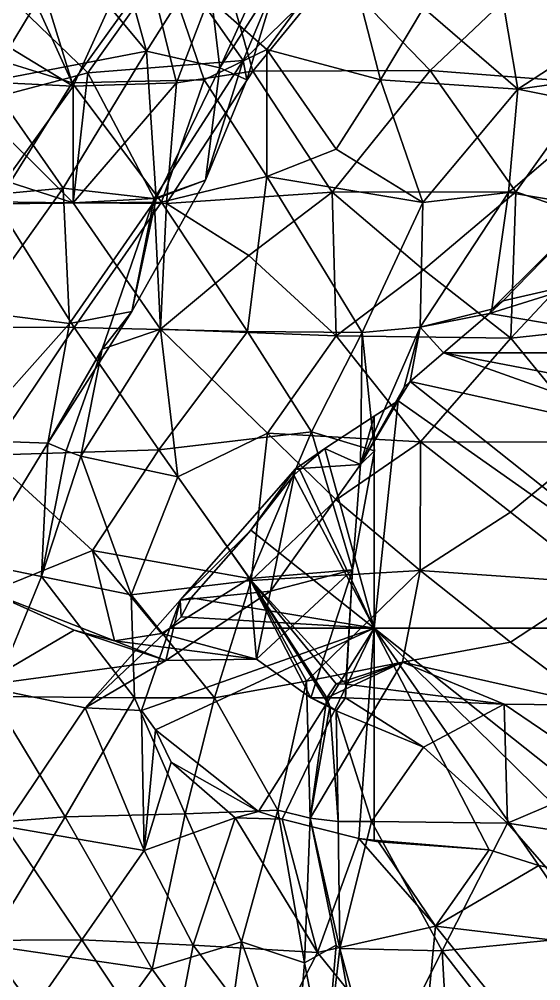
# Model space of a CAD drawing. Extents: x 290034 to 295698, y 4553723 to 4561693.
# Drawn here: x 295468.7 to 295544, y 4558901.8 to 4559040.4 of the extents above; entities that cross this region are included whole.
import ezdxf

# ---------------------------------------------------------------- set-up
doc = ezdxf.new("R2010")
doc.units = 0
doc.layers.add('Au_ppm_Pref_-_0_2', color=7, linetype='CONTINUOUS')

msp = doc.modelspace()

# ---------------------------------------------------------------- linework, layer by layer
at = {"layer": 'Au_ppm_Pref_-_0_2'}
for points in [[(295466.29, 4559053.45, 1956.41), (295476.38, 4559031.22, 1956), (295461.2, 4559035.92, 1957.19)], [(295489.38, 4559049.34, 1955.43), (295476.38, 4559031.22, 1956), (295466.29, 4559053.45, 1956.41)], [(295486.23, 4559052.19, 1941.46), (295470.75, 4559049.46, 1945.3), (295476.55, 4559030.74, 1941.64)], [(295486.23, 4559052.19, 1941.46), (295476.55, 4559030.74, 1941.64), (295491.47, 4559031.23, 1937.15)], [(295486.23, 4559052.19, 1941.46), (295491.47, 4559031.23, 1937.15), (295498.06, 4559048.45, 1935.68)], [(295489.38, 4559049.34, 1955.43), (295515.78, 4559051.42, 1955.69), (295504.51, 4559036.01, 1956.73)], [(295520.92, 4559031.65, 1956.94), (295504.51, 4559036.01, 1956.73), (295515.78, 4559051.42, 1955.69)], [(295527.08, 4559042.05, 1957.5), (295520.92, 4559031.65, 1956.94), (295515.78, 4559051.42, 1955.69)], [(295464.09, 4559038.28, 1945.89), (295470.75, 4559049.46, 1945.3), (295451.23, 4559048.81, 1946.16)], [(295475.48, 4559049.82, 1914.74), (295451.54, 4559049.64, 1913.08), (295464.29, 4559031.39, 1913.21)], [(295490.58, 4559049.43, 1928.74), (295478.65, 4559032.65, 1930.65), (295461.92, 4559048.83, 1929.55)], [(295461.92, 4559048.83, 1929.55), (295478.65, 4559032.65, 1930.65), (295462.07, 4559028.29, 1934.15)], [(295476.55, 4559030.74, 1941.64), (295470.75, 4559049.46, 1945.3), (295464.09, 4559038.28, 1945.89)], [(295475.48, 4559049.82, 1914.74), (295464.29, 4559031.39, 1913.21), (295487.13, 4559035.78, 1914.86)], [(295483.34, 4559049.46, 1915.6), (295475.48, 4559049.82, 1914.74), (295487.13, 4559035.78, 1914.86)], [(295489.38, 4559049.34, 1955.43), (295495.42, 4559031.65, 1957.09), (295476.38, 4559031.22, 1956)], [(295501.09, 4559034.43, 1928.98), (295478.65, 4559032.65, 1930.65), (295490.58, 4559049.43, 1928.74)], [(295483.34, 4559049.46, 1915.6), (295487.13, 4559035.78, 1914.86), (295495.8, 4559049.46, 1915.33)], [(295497.69, 4559033.39, 1919.01), (295495.8, 4559049.46, 1915.33), (295487.13, 4559035.78, 1914.86)], [(295495.42, 4559031.65, 1957.09), (295489.38, 4559049.34, 1955.43), (295504.51, 4559036.01, 1956.73)], [(295490.58, 4559049.43, 1928.74), (295514.28, 4559047.34, 1930.14), (295501.09, 4559034.43, 1928.98)], [(295505.02, 4559049.46, 1918.4), (295495.8, 4559049.46, 1915.33), (295497.69, 4559033.39, 1919.01)], [(295497.69, 4559033.39, 1919.01), (295506.12, 4559046.55, 1923.22), (295505.02, 4559049.46, 1918.4)], [(295551.63, 4559031.15, 1931.65), (295560.67, 4559049.46, 1932.27), (295542.56, 4559046.76, 1929.74)], [(295498.06, 4559048.45, 1935.68), (295491.47, 4559031.23, 1937.15), (295502.45, 4559032.89, 1931.92)], [(295498.06, 4559048.45, 1935.68), (295502.45, 4559032.89, 1931.92), (295514.28, 4559047.34, 1930.14)], [(295501.09, 4559034.43, 1928.98), (295514.28, 4559047.34, 1930.14), (295506.12, 4559046.55, 1923.22)], [(295528.07, 4559032.98, 1930.73), (295514.28, 4559047.34, 1930.14), (295502.45, 4559032.89, 1931.92)], [(295528.07, 4559032.98, 1930.73), (295542.56, 4559046.76, 1929.74), (295514.28, 4559047.34, 1930.14)], [(295497.69, 4559033.39, 1919.01), (295501.58, 4559031.65, 1924.34), (295506.12, 4559046.55, 1923.22)], [(295506.12, 4559046.55, 1923.22), (295501.58, 4559031.65, 1924.34), (295501.09, 4559034.43, 1928.98)], [(295540.73, 4559030.32, 1959.09), (295527.08, 4559042.05, 1957.5), (295537.94, 4559046.91, 1953.6)], [(295528.07, 4559032.98, 1930.73), (295551.63, 4559031.15, 1931.65), (295542.56, 4559046.76, 1929.74)], [(295540.73, 4559030.32, 1959.09), (295537.94, 4559046.91, 1953.6), (295553.63, 4559038.73, 1953.79)], [(295548.52, 4559046.78, 1947.08), (295553.63, 4559038.73, 1953.79), (295537.94, 4559046.91, 1953.6)], [(295540.73, 4559030.32, 1959.09), (295520.92, 4559031.65, 1956.94), (295527.08, 4559042.05, 1957.5)], [(295457.51, 4559031.65, 1945), (295476.55, 4559030.74, 1941.64), (295464.09, 4559038.28, 1945.89)], [(295540.73, 4559030.32, 1959.09), (295553.63, 4559038.73, 1953.79), (295562.47, 4559033.33, 1960.34)], [(295461.2, 4559035.92, 1957.19), (295476.38, 4559031.22, 1956), (295465.46, 4559013.8, 1956.21)], [(295487.13, 4559035.78, 1914.86), (295464.29, 4559031.39, 1913.21), (295475.1, 4559016.06, 1913.95)], [(295488.52, 4559014.5, 1918.65), (295487.13, 4559035.78, 1914.86), (295475.1, 4559016.06, 1913.95)], [(295488.52, 4559014.5, 1918.65), (295497.69, 4559033.39, 1919.01), (295487.13, 4559035.78, 1914.86)], [(295504.51, 4559036.01, 1956.73), (295504.5, 4559017.74, 1957.44), (295495.42, 4559031.65, 1957.09)], [(295504.51, 4559036.01, 1956.73), (295514.48, 4559021.68, 1956.65), (295504.5, 4559017.74, 1957.44)], [(295520.92, 4559031.65, 1956.94), (295514.48, 4559021.68, 1956.65), (295504.51, 4559036.01, 1956.73)], [(295488.24, 4559014.57, 1930.23), (295478.65, 4559032.65, 1930.65), (295501.09, 4559034.43, 1928.98)], [(295495.64, 4559017.17, 1924.34), (295488.24, 4559014.57, 1930.23), (295501.09, 4559034.43, 1928.98)], [(295495.64, 4559017.17, 1924.34), (295497.69, 4559033.39, 1919.01), (295488.52, 4559014.5, 1918.65)], [(295501.58, 4559031.65, 1924.34), (295495.64, 4559017.17, 1924.34), (295501.09, 4559034.43, 1928.98)], [(295495.64, 4559017.17, 1924.34), (295501.58, 4559031.65, 1924.34), (295497.69, 4559033.39, 1919.01)], [(295462.07, 4559028.29, 1934.15), (295478.65, 4559032.65, 1930.65), (295476.55, 4559013.93, 1935.89)], [(295488.24, 4559014.57, 1930.23), (295476.55, 4559013.93, 1935.89), (295478.65, 4559032.65, 1930.65)], [(295491.47, 4559031.23, 1937.15), (295490, 4559013.83, 1930.62), (295502.45, 4559032.89, 1931.92)], [(295490, 4559013.83, 1930.62), (295513.94, 4559015.46, 1932.29), (295502.45, 4559032.89, 1931.92)], [(295528.07, 4559032.98, 1930.73), (295502.45, 4559032.89, 1931.92), (295513.94, 4559015.46, 1932.29)], [(295528.07, 4559032.98, 1930.73), (295513.94, 4559015.46, 1932.29), (295540.45, 4559015.53, 1932.45)], [(295528.07, 4559032.98, 1930.73), (295540.45, 4559015.53, 1932.45), (295551.63, 4559031.15, 1931.65)], [(295540.73, 4559030.32, 1959.09), (295562.47, 4559033.33, 1960.34), (295553.77, 4559027.72, 1965.31)], [(295464.29, 4559031.39, 1913.21), (295450.45, 4559013.76, 1912.39), (295475.1, 4559016.06, 1913.95)], [(295476.55, 4559030.74, 1941.64), (295457.51, 4559031.65, 1945), (295464.49, 4559014.06, 1941.77)], [(295476.55, 4559030.74, 1941.64), (295464.49, 4559014.06, 1941.77), (295476.55, 4559013.93, 1935.89)], [(295489.29, 4559014.04, 1955.89), (295465.46, 4559013.8, 1956.21), (295476.38, 4559031.22, 1956)], [(295495.42, 4559031.65, 1957.09), (295489.29, 4559014.04, 1955.89), (295476.38, 4559031.22, 1956)], [(295491.47, 4559031.23, 1937.15), (295476.55, 4559030.74, 1941.64), (295476.55, 4559013.93, 1935.89)], [(295491.47, 4559031.23, 1937.15), (295476.55, 4559013.93, 1935.89), (295490, 4559013.83, 1930.62)], [(295504.5, 4559017.74, 1957.44), (295489.29, 4559014.04, 1955.89), (295495.42, 4559031.65, 1957.09)], [(295527, 4559013.98, 1960.01), (295514.48, 4559021.68, 1956.65), (295520.92, 4559031.65, 1956.94)], [(295540.73, 4559030.32, 1959.09), (295527, 4559013.98, 1960.01), (295520.92, 4559031.65, 1956.94)], [(295551.63, 4559031.15, 1931.65), (295540.45, 4559015.53, 1932.45), (295554.88, 4559010.62, 1933.93)], [(295540.73, 4559030.32, 1959.09), (295539.38, 4559015.39, 1965.91), (295527, 4559013.98, 1960.01)], [(295540.73, 4559030.32, 1959.09), (295553.77, 4559027.72, 1965.31), (295539.38, 4559015.39, 1965.91)], [(295476.55, 4559013.93, 1935.89), (295453.75, 4559021.28, 1937.64), (295462.07, 4559028.29, 1934.15)], [(295551.85, 4559013.33, 1971.46), (295539.38, 4559015.39, 1965.91), (295553.77, 4559027.72, 1965.31)], [(295476.55, 4559013.93, 1935.89), (295464.49, 4559014.06, 1941.77), (295453.75, 4559021.28, 1937.64)], [(295514.48, 4559021.68, 1956.65), (295527, 4559013.98, 1960.01), (295504.5, 4559017.74, 1957.44)], [(295488.24, 4559014.57, 1930.23), (295495.64, 4559017.17, 1924.34), (295484.98, 4558998.24, 1924.34)], [(295484.98, 4558998.24, 1924.34), (295495.64, 4559017.17, 1924.34), (295488.52, 4559014.5, 1918.65)], [(295504.5, 4559017.74, 1957.44), (295501.72, 4558995.35, 1955.3), (295489.29, 4559014.04, 1955.89)], [(295504.5, 4559017.74, 1957.44), (295518.23, 4558995.22, 1959.2), (295501.72, 4558995.35, 1955.3)], [(295504.5, 4559017.74, 1957.44), (295527, 4559013.98, 1960.01), (295518.23, 4558995.22, 1959.2)], [(295475.1, 4559016.06, 1913.95), (295450.45, 4559013.76, 1912.39), (295462.37, 4558998.24, 1914.02)], [(295475.1, 4559016.06, 1913.95), (295462.37, 4558998.24, 1914.02), (295476.01, 4558996.51, 1918.58)], [(295475.1, 4559016.06, 1913.95), (295476.01, 4558996.51, 1918.58), (295488.52, 4559014.5, 1918.65)], [(295490, 4559013.83, 1930.62), (295501.88, 4559006.32, 1933.72), (295513.94, 4559015.46, 1932.29)], [(295513.94, 4559015.46, 1932.29), (295501.88, 4559006.32, 1933.72), (295514.48, 4558994.77, 1935.47)], [(295527.08, 4559004.26, 1933.03), (295540.45, 4559015.53, 1932.45), (295513.94, 4559015.46, 1932.29)], [(295513.94, 4559015.46, 1932.29), (295514.48, 4558994.77, 1935.47), (295527.08, 4559004.26, 1933.03)], [(295536.99, 4558998.57, 1972.65), (295526.63, 4558996.01, 1965.96), (295539.38, 4559015.39, 1965.91)], [(295527, 4559013.98, 1960.01), (295539.38, 4559015.39, 1965.91), (295526.63, 4558996.01, 1965.96)], [(295527.08, 4559004.26, 1933.03), (295539.7, 4558994.4, 1935.3), (295540.45, 4559015.53, 1932.45)], [(295536.99, 4558998.57, 1972.65), (295539.38, 4559015.39, 1965.91), (295551.85, 4559013.33, 1971.46)], [(295554.88, 4559010.62, 1933.93), (295540.45, 4559015.53, 1932.45), (295539.7, 4558994.4, 1935.3)], [(295476.7, 4558995.97, 1954.1), (295465.46, 4559013.8, 1956.21), (295489.29, 4559014.04, 1955.89)], [(295484.98, 4558998.24, 1924.34), (295488.52, 4559014.5, 1918.65), (295476.01, 4558996.51, 1918.58)], [(295488.24, 4559014.57, 1930.23), (295489.13, 4558995.7, 1936.24), (295476.55, 4559013.93, 1935.89)], [(295476.7, 4558995.97, 1954.1), (295489.29, 4559014.04, 1955.89), (295501.72, 4558995.35, 1955.3)], [(295488.24, 4559014.57, 1930.23), (295480.73, 4558992.84, 1929.06), (295489.13, 4558995.7, 1936.24)], [(295488.24, 4559014.57, 1930.23), (295484.98, 4558998.24, 1924.34), (295480.73, 4558992.84, 1929.06)], [(295527, 4559013.98, 1960.01), (295526.63, 4558996.01, 1965.96), (295518.23, 4558995.22, 1959.2)], [(295476.7, 4558995.97, 1954.1), (295457.26, 4558996.01, 1956.76), (295465.46, 4559013.8, 1956.21)], [(295490, 4559013.83, 1930.62), (295476.55, 4559013.93, 1935.89), (295489.13, 4558995.7, 1936.24)], [(295490, 4559013.83, 1930.62), (295489.13, 4558995.7, 1936.24), (295501.88, 4559006.32, 1933.72)], [(295538.61, 4558999.78, 1972.7), (295536.99, 4558998.57, 1972.65), (295551.85, 4559013.33, 1971.46)], [(295553.23, 4559003.14, 1973.67), (295538.61, 4558999.78, 1972.7), (295551.85, 4559013.33, 1971.46)], [(295562.48, 4558996.87, 1936.69), (295554.88, 4559010.62, 1933.93), (295539.7, 4558994.4, 1935.3)], [(295514.48, 4558994.77, 1935.47), (295501.88, 4559006.32, 1933.72), (295489.13, 4558995.7, 1936.24)], [(295539.7, 4558994.4, 1935.3), (295527.08, 4559004.26, 1933.03), (295514.48, 4558994.77, 1935.47)], [(295538.61, 4558999.78, 1972.7), (295553.23, 4559003.14, 1973.67), (295536.62, 4558997.99, 1972.66)], [(295553.23, 4559003.14, 1973.67), (295570, 4558992.28, 1975.83), (295536.62, 4558997.99, 1972.66)], [(295536.99, 4558998.57, 1972.65), (295538.61, 4558999.78, 1972.7), (295536.62, 4558997.99, 1972.66)], [(295461, 4558979.71, 1918.89), (295476.01, 4558996.51, 1918.58), (295462.37, 4558998.24, 1914.02)], [(295472.89, 4558979.28, 1925.07), (295480.73, 4558992.84, 1929.06), (295484.98, 4558998.24, 1924.34)], [(295484.98, 4558998.24, 1924.34), (295476.01, 4558996.51, 1918.58), (295472.89, 4558979.28, 1925.07)], [(295536.62, 4558997.99, 1972.66), (295526.63, 4558996.01, 1965.96), (295536.99, 4558998.57, 1972.65)], [(295526.63, 4558996.01, 1965.96), (295536.62, 4558997.99, 1972.66), (295529.99, 4558992.28, 1972.52)], [(295536.62, 4558997.99, 1972.66), (295570, 4558992.28, 1975.83), (295529.99, 4558992.28, 1972.52)], [(295476.7, 4558995.97, 1954.1), (295464.27, 4558977.52, 1954.92), (295457.26, 4558996.01, 1956.76)], [(295472.89, 4558979.28, 1925.07), (295476.01, 4558996.51, 1918.58), (295461, 4558979.71, 1918.89)], [(295476.7, 4558995.97, 1954.1), (295488.89, 4558978.29, 1951.65), (295464.27, 4558977.52, 1954.92)], [(295501.72, 4558995.35, 1955.3), (295488.89, 4558978.29, 1951.65), (295476.7, 4558995.97, 1954.1)], [(295524.29, 4558987.36, 1972.4), (295518.03, 4558976.21, 1966.38), (295526.63, 4558996.01, 1965.96)], [(295518.23, 4558995.22, 1959.2), (295526.63, 4558996.01, 1965.96), (295518.03, 4558976.21, 1966.38)], [(295524.29, 4558987.36, 1972.4), (295526.63, 4558996.01, 1965.96), (295525.2, 4558988.16, 1972.41)], [(295525.2, 4558988.16, 1972.41), (295526.63, 4558996.01, 1965.96), (295529.99, 4558992.28, 1972.52)], [(295562.48, 4558996.87, 1936.69), (295539.7, 4558994.4, 1935.3), (295551.99, 4558979.43, 1937.73)], [(295477.65, 4558977.42, 1936.05), (295491.66, 4558974.43, 1939.79), (295489.13, 4558995.7, 1936.24)], [(295480.73, 4558992.84, 1929.06), (295477.65, 4558977.42, 1936.05), (295489.13, 4558995.7, 1936.24)], [(295510.92, 4558980.91, 1955.37), (295488.89, 4558978.29, 1951.65), (295501.72, 4558995.35, 1955.3)], [(295491.66, 4558974.43, 1939.79), (295504.58, 4558980.73, 1938.34), (295489.13, 4558995.7, 1936.24)], [(295504.58, 4558980.73, 1938.34), (295514.48, 4558994.77, 1935.47), (295489.13, 4558995.7, 1936.24)], [(295518.23, 4558995.22, 1959.2), (295510.92, 4558980.91, 1955.37), (295501.72, 4558995.35, 1955.3)], [(295504.58, 4558980.73, 1938.34), (295526.65, 4558979.49, 1938.1), (295514.48, 4558994.77, 1935.47)], [(295518.23, 4558995.22, 1959.2), (295520.01, 4558978.19, 1959.98), (295510.92, 4558980.91, 1955.37)], [(295539.7, 4558994.4, 1935.3), (295514.48, 4558994.77, 1935.47), (295526.65, 4558979.49, 1938.1)], [(295518.23, 4558995.22, 1959.2), (295518.03, 4558976.21, 1966.38), (295520.01, 4558978.19, 1959.98)], [(295551.99, 4558979.43, 1937.73), (295539.7, 4558994.4, 1935.3), (295526.65, 4558979.49, 1938.1)], [(295475.54, 4558978.19, 1930.28), (295480.73, 4558992.84, 1929.06), (295472.89, 4558979.28, 1925.07)], [(295477.65, 4558977.42, 1936.05), (295480.73, 4558992.84, 1929.06), (295475.54, 4558978.19, 1930.28)], [(295525.2, 4558988.16, 1972.41), (295529.99, 4558992.28, 1972.52), (295568.23, 4558978.68, 1976.63)], [(295529.99, 4558992.28, 1972.52), (295569.21, 4558984.79, 1976.29), (295568.23, 4558978.68, 1976.63)], [(295529.99, 4558992.28, 1972.52), (295570, 4558992.28, 1975.83), (295569.21, 4558984.79, 1976.29)], [(295525.2, 4558988.16, 1972.41), (295523.44, 4558985.4, 1972.49), (295524.29, 4558987.36, 1972.4)], [(295570, 4558952.6, 1978.61), (295523.44, 4558985.4, 1972.49), (295525.2, 4558988.16, 1972.41)], [(295525.2, 4558988.16, 1972.41), (295568.23, 4558978.68, 1976.63), (295570, 4558952.6, 1978.61)], [(295523.44, 4558985.4, 1972.49), (295518.03, 4558976.21, 1966.38), (295524.29, 4558987.36, 1972.4)], [(295518.03, 4558976.21, 1966.38), (295523.44, 4558985.4, 1972.49), (295520, 4558983.16, 1972.4)], [(295523.44, 4558985.4, 1972.49), (295520, 4558952.6, 1974.78), (295520, 4558983.16, 1972.4)], [(295570, 4558952.6, 1978.61), (295520, 4558952.6, 1974.78), (295523.44, 4558985.4, 1972.49)], [(295512.84, 4558978.52, 1972.21), (295520, 4558983.16, 1972.4), (295520, 4558952.6, 1974.78)], [(295518.03, 4558976.21, 1966.38), (295520, 4558983.16, 1972.4), (295512.84, 4558978.52, 1972.21)], [(295488.89, 4558978.29, 1951.65), (295510.92, 4558980.91, 1955.37), (295502.01, 4558959.75, 1954)], [(295502.25, 4558959.48, 1940.87), (295504.58, 4558980.73, 1938.34), (295491.66, 4558974.43, 1939.79)], [(295516.85, 4558961.01, 1959.68), (295502.01, 4558959.75, 1954), (295510.92, 4558980.91, 1955.37)], [(295504.58, 4558980.73, 1938.34), (295502.25, 4558959.48, 1940.87), (295514.48, 4558971.11, 1939.8)], [(295504.58, 4558980.73, 1938.34), (295514.48, 4558971.11, 1939.8), (295526.65, 4558979.49, 1938.1)], [(295516.85, 4558961.01, 1959.68), (295510.92, 4558980.91, 1955.37), (295520.01, 4558978.19, 1959.98)], [(295472.89, 4558979.28, 1925.07), (295461, 4558979.71, 1918.89), (295462.29, 4558962, 1925.03)], [(295526.65, 4558979.49, 1938.1), (295514.48, 4558971.11, 1939.8), (295526.61, 4558960.93, 1942.33)], [(295526.65, 4558979.49, 1938.1), (295526.61, 4558960.93, 1942.33), (295539.68, 4558969.34, 1939.21)], [(295551.99, 4558979.43, 1937.73), (295526.65, 4558979.49, 1938.1), (295539.68, 4558969.34, 1939.21)], [(295539.68, 4558969.34, 1939.21), (295552.65, 4558959.07, 1940.99), (295551.99, 4558979.43, 1937.73)], [(295471.97, 4558960.05, 1931.63), (295472.89, 4558979.28, 1925.07), (295462.29, 4558962, 1925.03)], [(295464.27, 4558977.52, 1954.92), (295488.89, 4558978.29, 1951.65), (295479.34, 4558963.79, 1955.12)], [(295475.54, 4558978.19, 1930.28), (295472.89, 4558979.28, 1925.07), (295471.97, 4558960.05, 1931.63)], [(295471.97, 4558960.05, 1931.63), (295477.65, 4558977.42, 1936.05), (295475.54, 4558978.19, 1930.28)], [(295479.34, 4558963.79, 1955.12), (295488.89, 4558978.29, 1951.65), (295502.01, 4558959.75, 1954)], [(295518.03, 4558976.21, 1966.38), (295512.84, 4558978.52, 1972.21), (295508.64, 4558975.56, 1971.86)], [(295508.64, 4558975.56, 1971.86), (295512.84, 4558978.52, 1972.21), (295509.27, 4558975.45, 1972.17)], [(295509.27, 4558975.45, 1972.17), (295512.84, 4558978.52, 1972.21), (295520, 4558952.6, 1974.78)], [(295516.85, 4558961.01, 1959.68), (295520.01, 4558978.19, 1959.98), (295518.03, 4558976.21, 1966.38)], [(295464.47, 4558957.77, 1959.79), (295464.27, 4558977.52, 1954.92), (295479.34, 4558963.79, 1955.12)], [(295484.93, 4558957.42, 1937.04), (295477.65, 4558977.42, 1936.05), (295471.97, 4558960.05, 1931.63)], [(295477.65, 4558977.42, 1936.05), (295484.93, 4558957.42, 1937.04), (295491.66, 4558974.43, 1939.79)], [(295491.99, 4558956.62, 1971.01), (295508.64, 4558975.56, 1971.86), (295502.18, 4558966.74, 1972.3)], [(295505.03, 4558957.96, 1966.91), (295508.64, 4558975.56, 1971.86), (295491.99, 4558956.62, 1971.01)], [(295502.18, 4558966.74, 1972.3), (295508.64, 4558975.56, 1971.86), (295508.39, 4558974.67, 1972.16)], [(295516.85, 4558961.01, 1959.68), (295518.03, 4558976.21, 1966.38), (295505.03, 4558957.96, 1966.91)], [(295505.03, 4558957.96, 1966.91), (295518.03, 4558976.21, 1966.38), (295508.64, 4558975.56, 1971.86)], [(295508.39, 4558974.67, 1972.16), (295508.64, 4558975.56, 1971.86), (295509.27, 4558975.45, 1972.17)], [(295520, 4558952.6, 1974.78), (295508.39, 4558974.67, 1972.16), (295509.27, 4558975.45, 1972.17)], [(295502.25, 4558959.48, 1940.87), (295491.66, 4558974.43, 1939.79), (295484.93, 4558957.42, 1937.04)], [(295508.39, 4558974.67, 1972.16), (295520, 4558952.6, 1974.78), (295502.18, 4558966.74, 1972.3)], [(295514.48, 4558971.11, 1939.8), (295502.25, 4558959.48, 1940.87), (295526.61, 4558960.93, 1942.33)], [(295526.61, 4558960.93, 1942.33), (295552.65, 4558959.07, 1940.99), (295539.68, 4558969.34, 1939.21)], [(295491.99, 4558956.62, 1971.01), (295502.18, 4558966.74, 1972.3), (295493.58, 4558956.96, 1971.86)], [(295502.18, 4558966.74, 1972.3), (295520, 4558952.6, 1974.78), (295493.58, 4558956.96, 1971.86)], [(295464.47, 4558957.77, 1959.79), (295479.34, 4558963.79, 1955.12), (295482.52, 4558950.8, 1959.98)], [(295479.34, 4558963.79, 1955.12), (295489.28, 4558951.84, 1957.13), (295482.52, 4558950.8, 1959.98)], [(295489.28, 4558951.84, 1957.13), (295479.34, 4558963.79, 1955.12), (295502.01, 4558959.75, 1954)], [(295471.97, 4558960.05, 1931.63), (295462.29, 4558962, 1925.03), (295464.82, 4558942.73, 1929.75)], [(295471.97, 4558960.05, 1931.63), (295464.82, 4558942.73, 1929.75), (295485.38, 4558942.56, 1935.06)], [(295484.93, 4558957.42, 1937.04), (295471.97, 4558960.05, 1931.63), (295485.38, 4558942.56, 1935.06)], [(295516.85, 4558961.01, 1959.68), (295515.89, 4558944.55, 1954.04), (295502.01, 4558959.75, 1954)], [(295526.61, 4558960.93, 1942.33), (295502.25, 4558959.48, 1940.87), (295510.23, 4558944.94, 1943.71)], [(295516.85, 4558961.01, 1959.68), (295503, 4558948.15, 1960.67), (295510.86, 4558942.56, 1955.74)], [(295516.85, 4558961.01, 1959.68), (295505.03, 4558957.96, 1966.91), (295503, 4558948.15, 1960.67)], [(295524.05, 4558947.71, 1948.73), (295526.61, 4558960.93, 1942.33), (295510.23, 4558944.94, 1943.71)], [(295516.85, 4558961.01, 1959.68), (295510.86, 4558942.56, 1955.74), (295515.83, 4558942.56, 1954.67)], [(295516.85, 4558961.01, 1959.68), (295515.83, 4558942.56, 1954.67), (295515.89, 4558944.55, 1954.04)], [(295524.05, 4558947.71, 1948.73), (295539.68, 4558950.59, 1944.84), (295526.61, 4558960.93, 1942.33)], [(295539.68, 4558950.59, 1944.84), (295552.65, 4558959.07, 1940.99), (295526.61, 4558960.93, 1942.33)], [(295484.93, 4558957.42, 1937.04), (295496.95, 4558942.56, 1938.55), (295502.25, 4558959.48, 1940.87)], [(295502.01, 4558959.75, 1954), (295503, 4558948.15, 1960.67), (295489.28, 4558951.84, 1957.13)], [(295510.23, 4558944.94, 1943.71), (295502.25, 4558959.48, 1940.87), (295496.95, 4558942.56, 1938.55)], [(295503, 4558948.15, 1960.67), (295502.01, 4558959.75, 1954), (295510.86, 4558942.56, 1955.74)], [(295512.79, 4558942.56, 1954.04), (295510.86, 4558942.56, 1955.74), (295502.01, 4558959.75, 1954)], [(295502.01, 4558959.75, 1954), (295515.89, 4558944.55, 1954.04), (295514.48, 4558944.59, 1953.36)], [(295514.48, 4558944.59, 1953.36), (295513.15, 4558942.56, 1953.41), (295502.01, 4558959.75, 1954)], [(295513.15, 4558942.56, 1953.41), (295512.79, 4558942.56, 1954.04), (295502.01, 4558959.75, 1954)], [(295552.65, 4558959.07, 1940.99), (295539.68, 4558950.59, 1944.84), (295551.77, 4558941.52, 1947.81)], [(295464.47, 4558957.77, 1959.79), (295476.68, 4558952.33, 1963.23), (295462.96, 4558944.28, 1967.21)], [(295464.47, 4558957.77, 1959.79), (295482.52, 4558950.8, 1959.98), (295476.68, 4558952.33, 1963.23)], [(295484.93, 4558957.42, 1937.04), (295485.38, 4558942.56, 1935.06), (295496.95, 4558942.56, 1938.55)], [(295503, 4558948.15, 1960.67), (295505.03, 4558957.96, 1966.91), (295489.92, 4558947.93, 1965.5)], [(295491.99, 4558956.62, 1971.01), (295489.92, 4558947.93, 1965.5), (295505.03, 4558957.96, 1966.91)], [(295478.26, 4558941.11, 1970.8), (295491.99, 4558956.62, 1971.01), (295490.49, 4558952.6, 1971.74)], [(295489.92, 4558947.93, 1965.5), (295491.99, 4558956.62, 1971.01), (295478.26, 4558941.11, 1970.8)], [(295490.49, 4558952.6, 1971.74), (295491.99, 4558956.62, 1971.01), (295492.13, 4558954.24, 1971.84)], [(295492.13, 4558954.24, 1971.84), (295491.99, 4558956.62, 1971.01), (295493.58, 4558956.96, 1971.86)], [(295520, 4558952.6, 1974.78), (295492.13, 4558954.24, 1971.84), (295493.58, 4558956.96, 1971.86)], [(295520, 4558952.6, 1974.78), (295490.49, 4558952.6, 1971.74), (295492.13, 4558954.24, 1971.84)], [(295476.68, 4558952.33, 1963.23), (295489.92, 4558947.93, 1965.5), (295462.96, 4558944.28, 1967.21)], [(295482.52, 4558950.8, 1959.98), (295489.92, 4558947.93, 1965.5), (295476.68, 4558952.33, 1963.23)], [(295478.26, 4558941.11, 1970.8), (295490.49, 4558952.6, 1971.74), (295486.39, 4558940.74, 1974.03)], [(295503, 4558948.15, 1960.67), (295482.52, 4558950.8, 1959.98), (295489.28, 4558951.84, 1957.13)], [(295486.39, 4558940.74, 1974.03), (295520, 4558952.6, 1974.78), (295488.44, 4558937.96, 1974.87)], [(295490.49, 4558952.6, 1971.74), (295520, 4558952.6, 1974.78), (295486.39, 4558940.74, 1974.03)], [(295488.44, 4558937.96, 1974.87), (295520, 4558952.6, 1974.78), (295503.31, 4558926.16, 1979.09)], [(295503.31, 4558926.16, 1979.09), (295520, 4558952.6, 1974.78), (295506.7, 4558925.07, 1979.69)], [(295506.7, 4558925.07, 1979.69), (295520, 4558952.6, 1974.78), (295517.77, 4558922.3, 1981.46)], [(295517.77, 4558922.3, 1981.46), (295520, 4558952.6, 1974.78), (295520, 4558922.05, 1981.75)], [(295536.57, 4558920.64, 1982.33), (295520, 4558952.6, 1974.78), (295543.77, 4558918.41, 1982.96)], [(295520, 4558952.6, 1974.78), (295557.72, 4558915.53, 1983.83), (295543.77, 4558918.41, 1982.96)], [(295520, 4558952.6, 1974.78), (295570, 4558912.91, 1984.62), (295557.72, 4558915.53, 1983.83)], [(295536.57, 4558920.64, 1982.33), (295520, 4558922.05, 1981.75), (295520, 4558952.6, 1974.78)], [(295520, 4558952.6, 1974.78), (295570, 4558952.6, 1978.61), (295570, 4558912.91, 1984.62)], [(295503, 4558948.15, 1960.67), (295489.92, 4558947.93, 1965.5), (295482.52, 4558950.8, 1959.98)], [(295524.05, 4558947.71, 1948.73), (295551.77, 4558941.52, 1947.81), (295539.68, 4558950.59, 1944.84)], [(295462.96, 4558944.28, 1967.21), (295489.92, 4558947.93, 1965.5), (295478.26, 4558941.11, 1970.8)], [(295524.05, 4558947.71, 1948.73), (295510.23, 4558944.94, 1943.71), (295510.72, 4558925.22, 1947.84)], [(295513.15, 4558942.56, 1953.41), (295524.05, 4558947.71, 1948.73), (295510.72, 4558925.22, 1947.84)], [(295513.15, 4558942.56, 1953.41), (295514.48, 4558944.59, 1953.36), (295524.05, 4558947.71, 1948.73)], [(295514.48, 4558944.59, 1953.36), (295515.89, 4558944.55, 1954.04), (295524.05, 4558947.71, 1948.73)], [(295515.89, 4558944.55, 1954.04), (295538.76, 4558941.64, 1954.24), (295524.05, 4558947.71, 1948.73)], [(295538.76, 4558941.64, 1954.24), (295551.77, 4558941.52, 1947.81), (295524.05, 4558947.71, 1948.73)], [(295496.95, 4558942.56, 1938.55), (295506.1, 4558926.37, 1941.34), (295510.23, 4558944.94, 1943.71)], [(295510.72, 4558925.22, 1947.84), (295510.23, 4558944.94, 1943.71), (295506.1, 4558926.37, 1941.34)], [(295466.74, 4558923.99, 1970.93), (295462.96, 4558944.28, 1967.21), (295478.26, 4558941.11, 1970.8)], [(295515.83, 4558942.56, 1954.67), (295538.76, 4558941.64, 1954.24), (295515.89, 4558944.55, 1954.04)], [(295450.91, 4558923.5, 1928.56), (295475.39, 4558925.42, 1931.33), (295464.82, 4558942.73, 1929.75)], [(295475.39, 4558925.42, 1931.33), (295485.38, 4558942.56, 1935.06), (295464.82, 4558942.73, 1929.75)], [(295475.39, 4558925.42, 1931.33), (295492.7, 4558925.86, 1934.92), (295485.38, 4558942.56, 1935.06)], [(295485.38, 4558942.56, 1935.06), (295492.7, 4558925.86, 1934.92), (295496.95, 4558942.56, 1938.55)], [(295492.7, 4558925.86, 1934.92), (295506.1, 4558926.37, 1941.34), (295496.95, 4558942.56, 1938.55)], [(295513.59, 4558941.3, 1954.04), (295513.15, 4558942.56, 1953.41), (295510.72, 4558925.22, 1947.84)], [(295515.83, 4558942.56, 1954.67), (295510.86, 4558942.56, 1955.74), (295514.48, 4558940.7, 1954.66)], [(295514.48, 4558940.7, 1954.66), (295510.86, 4558942.56, 1955.74), (295513.59, 4558941.3, 1954.04)], [(295510.86, 4558942.56, 1955.74), (295512.79, 4558942.56, 1954.04), (295513.59, 4558941.3, 1954.04)], [(295512.79, 4558942.56, 1954.04), (295513.15, 4558942.56, 1953.41), (295513.59, 4558941.3, 1954.04)], [(295527.08, 4558935.46, 1957.61), (295515.83, 4558942.56, 1954.67), (295514.48, 4558940.7, 1954.66)], [(295515.83, 4558942.56, 1954.67), (295527.08, 4558935.46, 1957.61), (295538.76, 4558941.64, 1954.24)], [(295478.26, 4558941.11, 1970.8), (295486.79, 4558920.57, 1974.42), (295466.74, 4558923.99, 1970.93)], [(295486.79, 4558920.57, 1974.42), (295478.26, 4558941.11, 1970.8), (295486.39, 4558940.74, 1974.03)], [(295488.44, 4558937.96, 1974.87), (295486.79, 4558920.57, 1974.42), (295486.39, 4558940.74, 1974.03)], [(295514.77, 4558924.74, 1954.04), (295513.59, 4558941.3, 1954.04), (295510.72, 4558925.22, 1947.84)], [(295514.48, 4558940.7, 1954.66), (295513.59, 4558941.3, 1954.04), (295514.77, 4558924.74, 1954.04)], [(295527.08, 4558935.46, 1957.61), (295514.48, 4558940.7, 1954.66), (295519.59, 4558924.74, 1957.57)], [(295514.48, 4558940.7, 1954.66), (295514.77, 4558924.74, 1954.04), (295519.59, 4558924.74, 1957.57)], [(295539.23, 4558924.5, 1960.03), (295538.76, 4558941.64, 1954.24), (295527.08, 4558935.46, 1957.61)], [(295539.23, 4558924.5, 1960.03), (295554.49, 4558930.98, 1955.08), (295538.76, 4558941.64, 1954.24)], [(295538.76, 4558941.64, 1954.24), (295554.49, 4558930.98, 1955.08), (295551.77, 4558941.52, 1947.81)], [(295486.79, 4558920.57, 1974.42), (295488.44, 4558937.96, 1974.87), (295490.7, 4558933.27, 1975.82)], [(295488.44, 4558937.96, 1974.87), (295503.31, 4558926.16, 1979.09), (295490.7, 4558933.27, 1975.82)], [(295539.23, 4558924.5, 1960.03), (295527.08, 4558935.46, 1957.61), (295519.59, 4558924.74, 1957.57)], [(295499.93, 4558925.28, 1978.51), (295486.79, 4558920.57, 1974.42), (295490.7, 4558933.27, 1975.82)], [(295503.31, 4558926.16, 1979.09), (295499.93, 4558925.28, 1978.51), (295490.7, 4558933.27, 1975.82)], [(295539.23, 4558924.5, 1960.03), (295561.77, 4558921.08, 1957.29), (295554.49, 4558930.98, 1955.08)], [(295450.91, 4558923.5, 1928.56), (295464.14, 4558906.92, 1930.27), (295475.39, 4558925.42, 1931.33)], [(295475.39, 4558925.42, 1931.33), (295464.14, 4558906.92, 1930.27), (295487.92, 4558903.44, 1932.08)], [(295487.92, 4558903.44, 1932.08), (295492.7, 4558925.86, 1934.92), (295475.39, 4558925.42, 1931.33)], [(295499.93, 4558925.28, 1978.51), (295499.94, 4558925.26, 1978.52), (295486.79, 4558920.57, 1974.42)], [(295493.86, 4558906.92, 1975.64), (295486.79, 4558920.57, 1974.42), (295499.94, 4558925.26, 1978.52)], [(295492.7, 4558925.86, 1934.92), (295487.92, 4558903.44, 1932.08), (295500.85, 4558907.4, 1936.64)], [(295500.85, 4558907.4, 1936.64), (295506.1, 4558926.37, 1941.34), (295492.7, 4558925.86, 1934.92)], [(295511.79, 4558905.85, 1979.39), (295493.86, 4558906.92, 1975.64), (295499.94, 4558925.26, 1978.52)], [(295503.31, 4558926.16, 1979.09), (295499.95, 4558925.27, 1978.52), (295499.93, 4558925.28, 1978.51)], [(295499.94, 4558925.26, 1978.52), (295499.93, 4558925.28, 1978.51), (295499.95, 4558925.27, 1978.52)], [(295503.31, 4558926.16, 1979.09), (295499.94, 4558925.26, 1978.52), (295499.95, 4558925.27, 1978.52)], [(295506.7, 4558925.07, 1979.69), (295499.94, 4558925.26, 1978.52), (295503.31, 4558926.16, 1979.09)], [(295506.7, 4558925.07, 1979.69), (295511.79, 4558905.85, 1979.39), (295499.94, 4558925.26, 1978.52)], [(295509.92, 4558904.37, 1942.7), (295506.1, 4558926.37, 1941.34), (295500.85, 4558907.4, 1936.64)], [(295510.72, 4558925.22, 1947.84), (295506.1, 4558926.37, 1941.34), (295509.92, 4558904.37, 1942.7)], [(295451.34, 4558907.54, 1969.6), (295466.74, 4558923.99, 1970.93), (295477.79, 4558907.69, 1971.48)], [(295477.79, 4558907.69, 1971.48), (295466.74, 4558923.99, 1970.93), (295486.79, 4558920.57, 1974.42)], [(295517.77, 4558922.3, 1981.46), (295511.79, 4558905.85, 1979.39), (295506.7, 4558925.07, 1979.69)], [(295510.72, 4558925.22, 1947.84), (295509.92, 4558904.37, 1942.7), (295514.5, 4558906.92, 1948.1)], [(295514.77, 4558924.74, 1954.04), (295510.72, 4558925.22, 1947.84), (295515.05, 4558906.44, 1953.49)], [(295514.5, 4558906.92, 1948.1), (295515.05, 4558906.44, 1953.49), (295510.72, 4558925.22, 1947.84)], [(295519.59, 4558924.74, 1957.57), (295514.77, 4558924.74, 1954.04), (295515.05, 4558906.44, 1953.49)], [(295519.59, 4558924.74, 1957.57), (295515.05, 4558906.44, 1953.49), (295529.81, 4558906.1, 1959.44)], [(295539.23, 4558924.5, 1960.03), (295519.59, 4558924.74, 1957.57), (295529.81, 4558906.1, 1959.44)], [(295539.23, 4558924.5, 1960.03), (295529.81, 4558906.1, 1959.44), (295553.29, 4558908.4, 1960.59)], [(295539.23, 4558924.5, 1960.03), (295553.29, 4558908.4, 1960.59), (295561.77, 4558921.08, 1957.29)], [(295528.83, 4558909.62, 1982.01), (295511.79, 4558905.85, 1979.39), (295517.77, 4558922.3, 1981.46)], [(295520.63, 4558921.8, 1981.81), (295517.77, 4558922.3, 1981.46), (295520, 4558922.05, 1981.75)], [(295528.83, 4558909.62, 1982.01), (295517.77, 4558922.3, 1981.46), (295520.63, 4558921.8, 1981.81)], [(295520, 4558922.05, 1981.75), (295536.57, 4558920.64, 1982.33), (295520.63, 4558921.8, 1981.81)], [(295528.83, 4558909.62, 1982.01), (295520.63, 4558921.8, 1981.81), (295536.57, 4558920.64, 1982.33)], [(295477.79, 4558907.69, 1971.48), (295486.79, 4558920.57, 1974.42), (295493.86, 4558906.92, 1975.64)], [(295543.77, 4558918.41, 1982.96), (295528.83, 4558909.62, 1982.01), (295536.57, 4558920.64, 1982.33)], [(295551.5, 4558906.95, 1983.86), (295528.83, 4558909.62, 1982.01), (295543.77, 4558918.41, 1982.96)], [(295557.72, 4558915.53, 1983.83), (295551.5, 4558906.95, 1983.86), (295543.77, 4558918.41, 1982.96)], [(295526.7, 4558887.39, 1978.3), (295511.79, 4558905.85, 1979.39), (295528.83, 4558909.62, 1982.01)], [(295544.29, 4558890.51, 1982.72), (295526.7, 4558887.39, 1978.3), (295528.83, 4558909.62, 1982.01)], [(295544.29, 4558890.51, 1982.72), (295528.83, 4558909.62, 1982.01), (295551.5, 4558906.95, 1983.86)], [(295464.36, 4558888.51, 1969.66), (295451.34, 4558907.54, 1969.6), (295477.79, 4558907.69, 1971.48)], [(295490.37, 4558888.9, 1971.31), (295464.36, 4558888.51, 1969.66), (295477.79, 4558907.69, 1971.48)], [(295490.37, 4558888.9, 1971.31), (295477.79, 4558907.69, 1971.48), (295493.86, 4558906.92, 1975.64)], [(295487.92, 4558903.44, 1932.08), (295498.29, 4558889.1, 1934.83), (295500.85, 4558907.4, 1936.64)], [(295500.85, 4558907.4, 1936.64), (295498.29, 4558889.1, 1934.83), (295508.49, 4558886.39, 1941.3)], [(295508.49, 4558886.39, 1941.3), (295509.92, 4558904.37, 1942.7), (295500.85, 4558907.4, 1936.64)], [(295553.29, 4558908.4, 1960.59), (295529.81, 4558906.1, 1959.44), (295539.68, 4558893.33, 1961.39)], [(295539.68, 4558893.33, 1961.39), (295552.31, 4558888.85, 1965.76), (295553.29, 4558908.4, 1960.59)], [(295451.58, 4558888.63, 1931.59), (295477.25, 4558888.76, 1931.33), (295464.14, 4558906.92, 1930.27)], [(295487.92, 4558903.44, 1932.08), (295464.14, 4558906.92, 1930.27), (295477.25, 4558888.76, 1931.33)], [(295490.37, 4558888.9, 1971.31), (295493.86, 4558906.92, 1975.64), (295504.88, 4558892.35, 1975.3)], [(295504.88, 4558892.35, 1975.3), (295493.86, 4558906.92, 1975.64), (295511.79, 4558905.85, 1979.39)], [(295504.88, 4558892.35, 1975.3), (295511.79, 4558905.85, 1979.39), (295526.7, 4558887.39, 1978.3)], [(295514.5, 4558906.92, 1948.1), (295509.92, 4558904.37, 1942.7), (295512.96, 4558888.82, 1947.98)], [(295512.96, 4558888.82, 1947.98), (295515.05, 4558906.44, 1953.49), (295514.5, 4558906.92, 1948.1)], [(295518.12, 4558889.1, 1954.04), (295515.05, 4558906.44, 1953.49), (295512.96, 4558888.82, 1947.98)], [(295529.81, 4558906.1, 1959.44), (295515.05, 4558906.44, 1953.49), (295520.28, 4558887.2, 1959.36)], [(295515.05, 4558906.44, 1953.49), (295518.12, 4558889.1, 1954.04), (295520.28, 4558887.2, 1959.36)], [(295529.81, 4558906.1, 1959.44), (295520.28, 4558887.2, 1959.36), (295531.07, 4558883.82, 1964.09)], [(295529.81, 4558906.1, 1959.44), (295531.07, 4558883.82, 1964.09), (295539.68, 4558893.33, 1961.39)], [(295477.25, 4558888.76, 1931.33), (295498.29, 4558889.1, 1934.83), (295487.92, 4558903.44, 1932.08)], [(295509.92, 4558904.37, 1942.7), (295508.49, 4558886.39, 1941.3), (295512.96, 4558888.82, 1947.98)]]:
    msp.add_3dface(points, dxfattribs=at)

doc.saveas('drawing.dxf')
